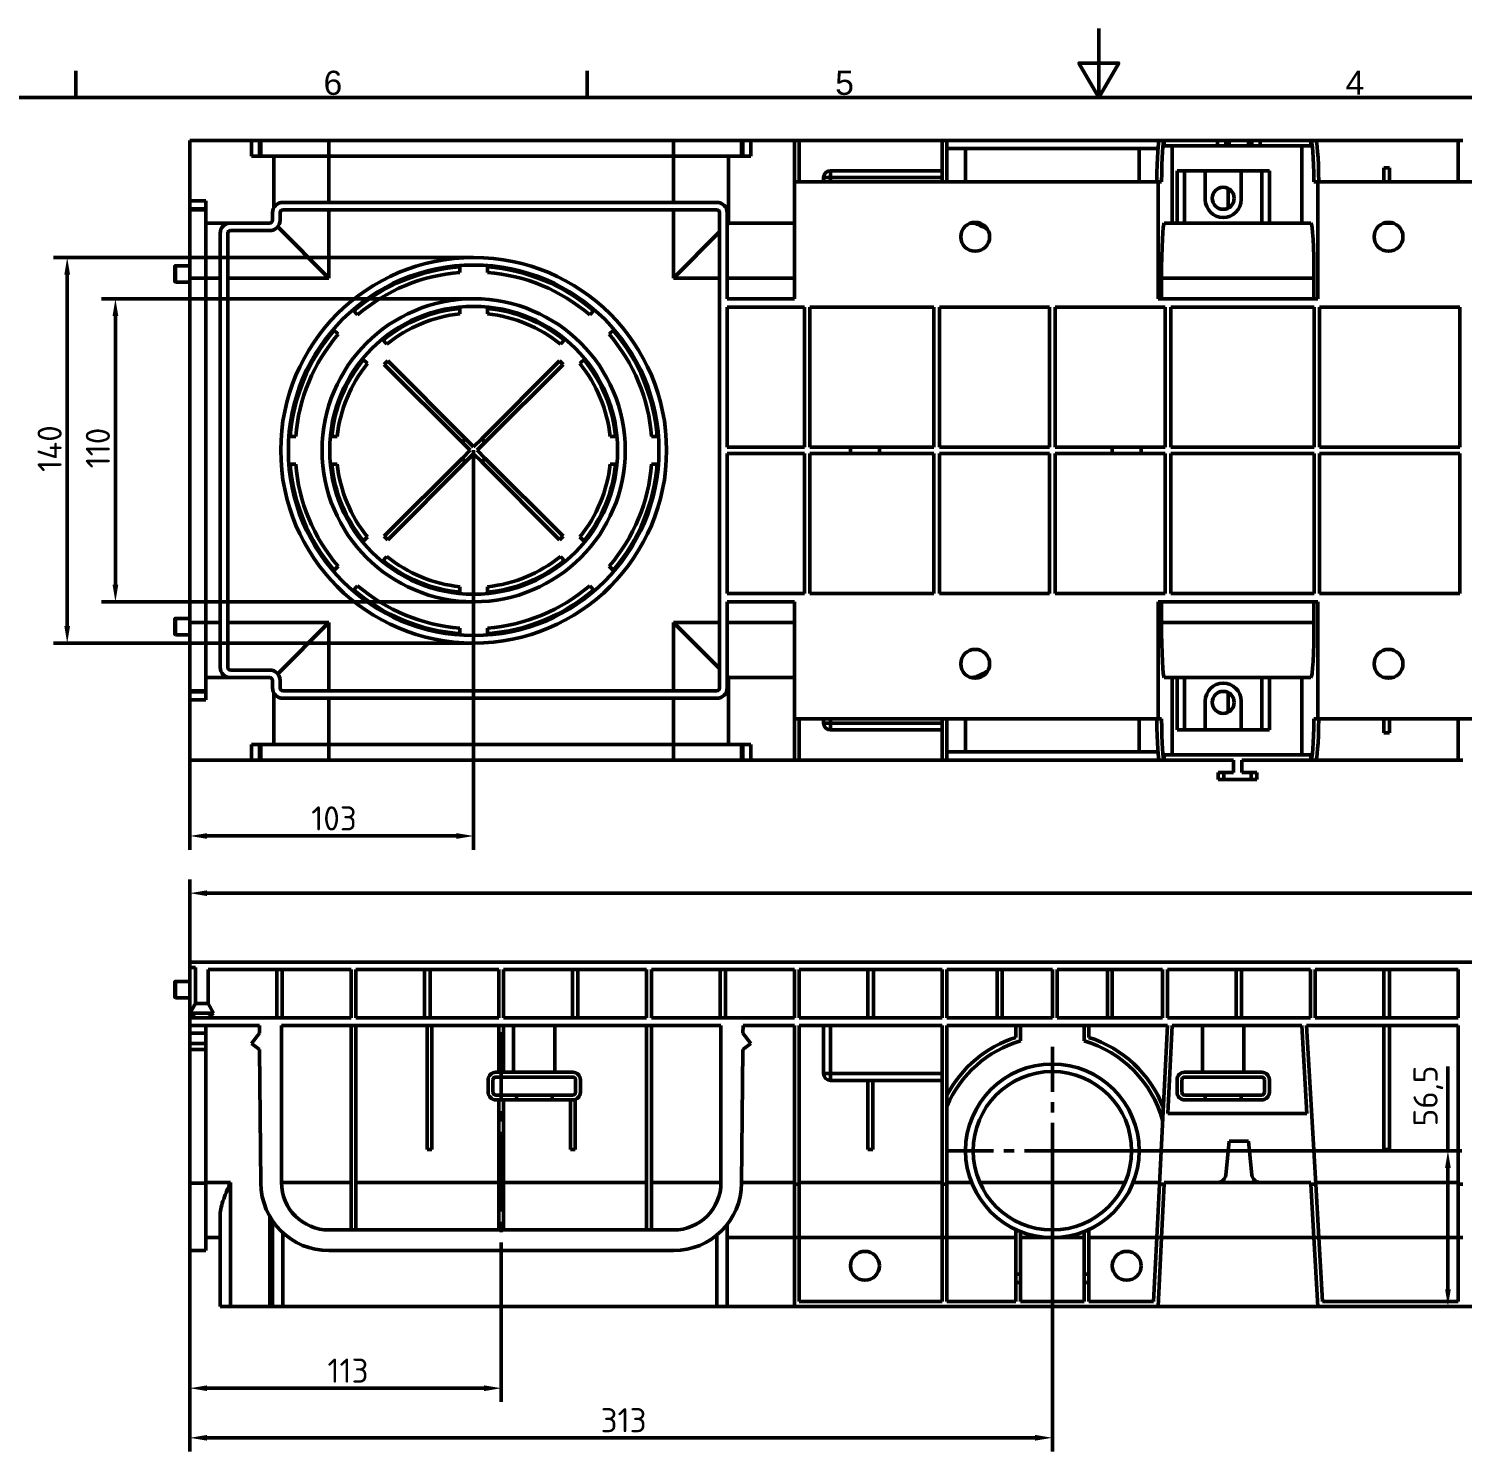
# Model space of a CAD drawing. Header units: millimetres. Extents: x 0 to 1485, y 0 to 1050.
# Drawn here: x 354 to 874, y 533 to 1050 of the extents above; entities that cross this region are included whole.
import ezdxf

# ---------------------------------------------------------------- set-up
doc = ezdxf.new("R2010")
doc.units = ezdxf.units.MM
doc.header["$LTSCALE"] = 2.5
doc.layers.get('0').update_dxf_attribs({"lineweight": 50})
doc.layers.get('Defpoints').update_dxf_attribs({"lineweight": 50})
for name, color, linetype, lineweight in [('Bemaßung (ISO)', 7, 'Continuous', 50), ('Mittellinie (ISO)', 7, 'Continuous', 50), ('Mittelpunktmarkierung (ISO)', 7, 'Continuous', 50), ('Rahmen_0', 7, 'Continuous', 50), ('Rahmen_2', 7, 'Continuous', 50), ('Sichtbar (ISO)', 7, 'Continuous', 50), ('Sichtbar schmal (ISO)', 7, 'Continuous', 50)]:
    doc.layers.add(name, color=color, linetype=linetype, lineweight=lineweight)
doc.styles.add('Aktuell-DINNach Layer', font='arial.ttf')
doc.styles.add('TXT 3_5', font='isocpeur.ttf')
doc.dimstyles.new('Anrin Standard (DIN)', dxfattribs={"dimscale": 2.5, "dimtxt": 3.5, "dimasz": 2.5, "dimexe": 2, "dimexo": 0, "dimgap": 0.8, "dimtad": 1, "dimrnd": 1e-08, "dimtxsty": 'TXT 3_5', "dimcen": 0.09, "dimdle": 10, "dimclrd": 256, "dimclre": 256, "dimclrt": 7, "dimadec": 0, "dimazin": 2, "dimtfac": 0.714286, "dimtmove": 0, "dimatfit": 3, "dimfxl": 1, "dimtolj": 1, "dimlwd": -1, "dimlwe": -1, "dimarcsym": 0})

# ---------------------------------------------------------------- blocks, each defined once
blk = doc.blocks.new('Ränder Standardrahmen')
at = {"layer": 'Rahmen_0'}
for p, q in [((148.5, 410), (148.5, 413.9)), ((222.75, 410), (222.75, 413.9))]:
    blk.add_line(p, q, dxfattribs=at)
at = {"layer": 'Rahmen_0', "flags": 128}
for points in [[(297, 420), (297, 410), (294.11, 415), (299.89, 415), (297, 410)], [(10, 10), (10, 410), (584, 410), (584, 10), (10, 10)]]:
    blk.add_lwpolyline(points, dxfattribs=at)
at = {"layer": 'Rahmen_2', "char_height": 3.5, "attachment_point": 7, "style": 'Aktuell-DINNach Layer'}
for s, insert in [('6', (184.46, 410.34)), ('5', (258.73, 410.34)), ('4', (332.83, 410.4))]:
    blk.add_mtext(s, dxfattribs=dict(at, insert=insert))
blk = doc.blocks.new('*D22')
at = {"layer": 'Bemaßung (ISO)', "transparency": 16777216}
for p, q in [((725.63, 642.68), (725.63, 533.51)), ((412.63, 630.97), (412.63, 533.51)), ((719.38, 538.51), (418.88, 538.51))]:
    blk.add_line(p, q, dxfattribs=at)
for points in [[(418.88, 539.55), (418.88, 537.47), (412.63, 538.51)], [(719.38, 539.55), (719.38, 537.47), (725.63, 538.51)]]:
    blk.add_solid(points, dxfattribs=at)
at = {"layer": 'Defpoints', "color": 0, "transparency": 16777216}
for p in [(725.63, 642.68), (412.63, 630.97), (412.63, 538.51)]:
    blk.add_point(p, dxfattribs=at)
at = {"layer": 'Bemaßung (ISO)', "color": 7, "transparency": 16777216, "insert": (561.69, 549.26), "char_height": 8.75, "attachment_point": 1, "style": 'TXT 3_5'}
blk.add_mtext('\\A1;313', dxfattribs=at)
blk = doc.blocks.new('*D23')
at = {"layer": 'Bemaßung (ISO)', "transparency": 16777216}
for p, q in [((412.63, 606.43), (412.63, 551.5)), ((525.63, 599), (525.63, 551.5)), ((519.38, 556.5), (418.88, 556.5))]:
    blk.add_line(p, q, dxfattribs=at)
for points in [[(418.88, 557.54), (418.88, 555.46), (412.63, 556.5)], [(519.38, 557.54), (519.38, 555.46), (525.63, 556.5)]]:
    blk.add_solid(points, dxfattribs=at)
at = {"layer": 'Defpoints', "color": 0, "transparency": 16777216}
for p in [(412.63, 606.43), (525.63, 599), (412.63, 556.5)]:
    blk.add_point(p, dxfattribs=at)
at = {"layer": 'Bemaßung (ISO)', "color": 7, "transparency": 16777216, "insert": (462.57, 567.25), "char_height": 8.75, "attachment_point": 1, "style": 'TXT 3_5'}
blk.add_mtext('\\A1;113', dxfattribs=at)
blk = doc.blocks.new('*D24')
at = {"layer": 'Bemaßung (ISO)', "transparency": 16777216}
for p, q in [((515.63, 896.95), (515.63, 751.95)), ((412.63, 834.45), (412.63, 751.95)), ((509.38, 756.95), (418.88, 756.95))]:
    blk.add_line(p, q, dxfattribs=at)
for points in [[(418.88, 757.99), (418.88, 755.91), (412.63, 756.95)], [(509.38, 757.99), (509.38, 755.91), (515.63, 756.95)]]:
    blk.add_solid(points, dxfattribs=at)
at = {"layer": 'Defpoints', "color": 0, "transparency": 16777216}
for p in [(515.63, 896.95), (412.63, 834.45), (412.63, 756.95)]:
    blk.add_point(p, dxfattribs=at)
at = {"layer": 'Bemaßung (ISO)', "color": 7, "transparency": 16777216, "insert": (456.69, 767.7), "char_height": 8.75, "attachment_point": 1, "style": 'TXT 3_5'}
blk.add_mtext('\\A1;103', dxfattribs=at)
blk = doc.blocks.new('*D25')
at = {"layer": 'Bemaßung (ISO)', "transparency": 16777216}
for p, q in [((515.63, 951.95), (380.63, 951.95)), ((385.63, 945.7), (385.63, 848.2)), ((515.63, 841.95), (380.63, 841.95))]:
    blk.add_line(p, q, dxfattribs=at)
for points in [[(384.59, 945.7), (386.67, 945.7), (385.63, 951.95)], [(384.59, 848.2), (386.67, 848.2), (385.63, 841.95)]]:
    blk.add_solid(points, dxfattribs=at)
at = {"layer": 'Defpoints', "color": 0, "transparency": 16777216}
for p in [(515.63, 951.95), (385.63, 841.95), (515.63, 841.95)]:
    blk.add_point(p, dxfattribs=at)
at = {"layer": 'Bemaßung (ISO)', "color": 7, "transparency": 16777216, "insert": (374.88, 890.39), "char_height": 8.75, "attachment_point": 1, "rotation": 90, "style": 'TXT 3_5'}
blk.add_mtext('\\A1;110', dxfattribs=at)
blk = doc.blocks.new('*D26')
at = {"layer": 'Bemaßung (ISO)', "transparency": 16777216}
for p, q in [((515.63, 966.95), (363.13, 966.95)), ((368.13, 960.7), (368.13, 833.2)), ((515.63, 826.95), (363.13, 826.95))]:
    blk.add_line(p, q, dxfattribs=at)
for points in [[(367.09, 960.7), (369.17, 960.7), (368.13, 966.95)], [(367.09, 833.2), (369.17, 833.2), (368.13, 826.95)]]:
    blk.add_solid(points, dxfattribs=at)
at = {"layer": 'Defpoints', "color": 0, "transparency": 16777216}
for p in [(515.63, 966.95), (368.13, 826.95), (515.63, 826.95)]:
    blk.add_point(p, dxfattribs=at)
at = {"layer": 'Bemaßung (ISO)', "color": 7, "transparency": 16777216, "insert": (357.38, 889.08), "char_height": 8.75, "attachment_point": 1, "rotation": 90, "style": 'TXT 3_5'}
blk.add_mtext('\\A1;140', dxfattribs=at)
blk = doc.blocks.new('*D27')
at = {"layer": 'Bemaßung (ISO)', "transparency": 16777216}
for p, q in [((869.19, 642.68), (869.19, 673.23)), ((725.63, 642.68), (874.19, 642.68)), ((869.19, 592.43), (869.19, 636.43)), ((822.01, 586.18), (874.19, 586.18))]:
    blk.add_line(p, q, dxfattribs=at)
for points in [[(868.15, 636.43), (870.23, 636.43), (869.19, 642.68)], [(868.15, 592.43), (870.23, 592.43), (869.19, 586.18)]]:
    blk.add_solid(points, dxfattribs=at)
at = {"layer": 'Defpoints', "color": 0, "transparency": 16777216}
for p in [(725.63, 642.68), (822.01, 586.18), (869.19, 586.18)]:
    blk.add_point(p, dxfattribs=at)
at = {"layer": 'Bemaßung (ISO)', "color": 7, "transparency": 16777216, "insert": (856.69, 651.55), "char_height": 8.75, "attachment_point": 1, "rotation": 90, "style": 'TXT 3_5'}
blk.add_mtext('\\A1;56,5', dxfattribs=at)
blk = doc.blocks.new('*D32')
at = {"layer": 'Bemaßung (ISO)', "transparency": 16777216}
for p, q in [((412.63, 711.18), (412.63, 741.18)), ((1412.63, 711.18), (1412.63, 741.18)), ((1406.38, 736.18), (418.88, 736.18))]:
    blk.add_line(p, q, dxfattribs=at)
for points in [[(418.88, 737.23), (418.88, 735.14), (412.63, 736.18)], [(1406.38, 737.23), (1406.38, 735.14), (1412.63, 736.18)]]:
    blk.add_solid(points, dxfattribs=at)
at = {"layer": 'Defpoints', "color": 0, "transparency": 16777216}
for p in [(412.63, 736.18), (412.63, 711.18), (1412.63, 711.18)]:
    blk.add_point(p, dxfattribs=at)
at = {"layer": 'Bemaßung (ISO)', "color": 7, "transparency": 16777216, "insert": (902.13, 746.93), "char_height": 8.75, "attachment_point": 1, "style": 'TXT 3_5'}
blk.add_mtext('\\A1;1000', dxfattribs=at)

msp = doc.modelspace()

# ---------------------------------------------------------------- linework, layer by layer
at = {"layer": 'Mittellinie (ISO)', "linetype": 'Continuous'}
for p, q in [((525.632, 679.435), (525.632, 685.685)), ((525.632, 660.826), (525.632, 679.435)), ((525.632, 653.326), (525.632, 657.076)), ((525.632, 630.968), (525.632, 649.576)), ((525.632, 620.609), (525.632, 630.968)), ((525.632, 613.109), (525.632, 616.859)), ((525.632, 599), (525.632, 609.359))]:
    msp.add_line(p, q, dxfattribs=at)
at = {"layer": 'Mittelpunktmarkierung (ISO)', "linetype": 'Continuous'}
for p, q in [((725.632, 664.06), (725.632, 680.435)), ((725.632, 656.56), (725.632, 660.31)), ((725.632, 642.685), (725.632, 652.81)), ((704.257, 642.685), (687.882, 642.685)), ((711.757, 642.685), (708.007, 642.685)), ((725.632, 642.685), (715.507, 642.685)), ((725.632, 642.685), (735.757, 642.685)), ((725.632, 642.685), (725.632, 632.56)), ((739.507, 642.685), (743.257, 642.685)), ((747.007, 642.685), (763.382, 642.685)), ((725.632, 628.81), (725.632, 625.06)), ((725.632, 621.31), (725.632, 604.935))]:
    msp.add_line(p, q, dxfattribs=at)
at = {"layer": 'Sichtbar (ISO)'}
for p, q in [((412.632, 987.555), (412.632, 1009.451)), ((412.632, 1009.451), (435.028, 1009.451)), ((435.028, 1009.451), (437.959, 1009.451)), ((435.028, 1009.451), (435.028, 1003.701)), ((437.959, 1009.451), (437.959, 1003.701)), ((437.959, 1009.451), (438.383, 1009.451)), ((463.132, 1009.451), (438.383, 1009.451)), ((463.132, 1009.451), (588.132, 1009.451)), ((612.881, 1009.451), (588.132, 1009.451)), ((612.881, 1009.451), (613.306, 1009.451)), ((616.237, 1009.451), (613.306, 1009.451)), ((613.306, 1003.701), (613.306, 1009.451)), ((616.237, 1009.451), (632.007, 1009.451)), ((616.237, 1009.451), (616.237, 1003.701)), ((633.757, 1009.451), (632.007, 1009.451)), ((632.007, 1009.451), (632.007, 994.451)), ((633.757, 1009.451), (685.632, 1009.451)), ((633.757, 994.451), (633.757, 1009.451)), ((687.382, 1009.451), (685.632, 1009.451)), ((685.632, 1009.451), (685.632, 994.451)), ((687.382, 1009.451), (764.485, 1009.451)), ((687.382, 994.451), (687.382, 1009.451)), ((766.237, 1009.451), (764.485, 1009.451)), ((766.269, 1009.451), (766.237, 1009.451)), ((785.605, 1009.451), (766.269, 1009.451)), ((766.269, 1007.451), (766.269, 1009.451)), ((785.605, 1009.451), (788.59, 1009.451)), ((788.59, 1009.451), (789.82, 1009.451)), ((789.82, 1009.451), (796.82, 1009.451)), ((789.82, 1009.451), (789.82, 1007.451)), ((796.82, 1009.451), (798.05, 1009.451)), ((796.82, 1009.451), (796.82, 1007.451)), ((798.05, 1009.451), (801.035, 1009.451)), ((819.416, 1009.451), (801.035, 1009.451)), ((819.416, 1009.451), (819.453, 1009.451)), ((819.416, 1009.451), (819.416, 1007.451)), ((821.206, 1009.451), (819.453, 1009.451)), ((821.206, 1009.451), (872.882, 1009.451)), ((874.632, 1009.451), (872.882, 1009.451)), ((872.882, 1009.451), (872.882, 994.451)), ((694.132, 1006.451), (687.382, 1006.451)), ((694.132, 1006.451), (757.132, 1006.451)), ((694.132, 1006.451), (694.132, 994.451)), ((763.955, 1006.451), (757.132, 1006.451)), ((757.132, 1006.451), (757.132, 994.451)), ((785.605, 1007.451), (766.269, 1007.451)), ((769.134, 1007.451), (769.134, 979.451)), ((788.59, 1007.451), (785.605, 1007.451)), ((789.82, 1007.451), (788.59, 1007.451)), ((796.82, 1007.451), (789.82, 1007.451)), ((798.05, 1007.451), (796.82, 1007.451)), ((801.035, 1007.451), (798.05, 1007.451)), ((819.416, 1007.451), (801.035, 1007.451)), ((816.134, 979.451), (816.134, 1007.451)), ((437.959, 1003.701), (435.028, 1003.701)), ((438.383, 1003.701), (437.959, 1003.701)), ((438.383, 1003.701), (463.132, 1003.701)), ((443.132, 1003.701), (443.132, 985.071)), ((588.132, 1003.701), (463.132, 1003.701)), ((588.132, 1003.701), (612.881, 1003.701)), ((608.132, 1003.701), (608.132, 979.451)), ((613.306, 1003.701), (612.881, 1003.701)), ((616.237, 1003.701), (613.306, 1003.701)), ((845.945, 999.451), (847.945, 999.451)), ((845.945, 999.451), (845.945, 994.451)), ((847.945, 994.451), (847.945, 999.451)), ((632.007, 994.451), (632.007, 951.951)), ((764.007, 994.451), (632.007, 994.451)), ((642.632, 995.951), (642.632, 994.451)), ((685.632, 998.451), (645.132, 998.451)), ((764.007, 994.451), (764.007, 951.951)), ((765.264, 994.451), (764.007, 994.451)), ((770.882, 998.451), (770.882, 979.451)), ((773.632, 998.451), (770.882, 998.451)), ((773.632, 998.451), (781.132, 998.451)), ((781.132, 987.951), (781.132, 998.451)), ((781.132, 998.451), (794.132, 998.451)), ((794.132, 998.451), (794.132, 987.951)), ((794.132, 998.451), (801.632, 998.451)), ((804.382, 998.451), (801.632, 998.451)), ((804.382, 998.451), (804.382, 979.451)), ((822.007, 994.451), (820.568, 994.451)), ((822.007, 994.451), (822.007, 951.951)), ((1136.007, 994.451), (822.007, 994.451)), ((789.458, 984.892), (789.458, 992.01)), ((412.632, 984.624), (412.632, 987.555)), ((412.632, 987.555), (418.382, 987.555)), ((418.382, 984.624), (412.632, 984.624)), ((412.632, 984.199), (412.632, 984.624)), ((412.632, 984.199), (412.632, 959.451)), ((418.382, 987.555), (418.382, 984.624)), ((418.382, 984.624), (418.382, 984.199)), ((418.382, 959.451), (418.382, 984.199)), ((446.382, 986.951), (603.882, 986.951)), ((446.382, 984.201), (603.882, 984.201)), ((418.382, 979.451), (427.382, 979.451)), ((427.382, 979.451), (441.632, 979.451)), ((442.632, 980.451), (442.632, 983.201)), ((445.382, 980.451), (445.382, 983.201)), ((604.882, 983.201), (604.882, 810.701)), ((607.632, 983.201), (607.632, 951.951)), ((607.632, 978.951), (608.132, 979.451)), ((608.132, 979.451), (632.007, 979.451)), ((696.031, 979.451), (696.306, 979.451)), ((766.269, 979.451), (819.416, 979.451)), ((846.031, 979.451), (849.233, 979.451)), ((847.945, 979.451), (847.945, 979.691)), ((423.632, 818.201), (423.632, 975.701)), ((426.382, 818.201), (426.382, 975.701)), ((427.382, 976.701), (441.632, 976.701)), ((444.522, 978.061), (463.132, 959.451)), ((588.132, 959.451), (604.882, 976.201)), ((407.132, 958.226), (407.132, 963.676)), ((412.632, 963.926), (407.382, 963.926)), ((510.632, 964.014), (510.632, 961.507)), ((520.632, 961.507), (520.632, 964.014)), ((412.632, 957.976), (407.382, 957.976)), ((412.632, 834.451), (412.632, 959.451)), ((418.382, 959.451), (418.382, 834.451)), ((765.264, 959.451), (765.264, 951.951)), ((820.568, 951.951), (820.568, 959.451)), ((473.519, 946.135), (471.746, 947.907)), ((510.632, 948.961), (510.632, 946.449)), ((520.632, 946.449), (520.632, 948.961)), ((559.518, 947.907), (557.745, 946.135)), ((607.632, 951.951), (632.007, 951.951)), ((635.632, 948.951), (607.632, 948.951)), ((607.632, 948.951), (607.632, 898.076)), ((635.632, 898.076), (635.632, 948.951)), ((637.632, 948.951), (637.632, 898.076)), ((682.632, 948.951), (637.632, 948.951)), ((682.632, 898.076), (682.632, 948.951)), ((684.632, 948.951), (684.632, 898.076)), ((724.632, 948.951), (684.632, 948.951)), ((724.632, 898.076), (724.632, 948.951)), ((726.632, 948.951), (726.632, 898.076)), ((766.632, 948.951), (726.632, 948.951)), ((764.007, 951.951), (822.007, 951.951)), ((766.632, 898.076), (766.632, 948.951)), ((768.632, 948.951), (768.632, 898.076)), ((820.632, 948.951), (768.632, 948.951)), ((820.632, 898.076), (820.632, 948.951)), ((822.632, 948.951), (822.632, 898.076)), ((873.519, 948.951), (822.632, 948.951)), ((873.519, 948.951), (873.519, 898.076)), ((464.675, 940.836), (466.448, 939.064)), ((484.167, 935.487), (482.391, 937.263)), ((548.873, 937.263), (547.097, 935.487)), ((564.816, 939.064), (566.589, 940.836)), ((475.32, 930.192), (477.096, 928.416)), ((483.194, 928.152), (484.431, 929.389)), ((511.478, 899.867), (483.194, 928.152)), ((484.431, 929.389), (512.715, 901.105)), ((518.549, 901.105), (546.833, 929.389)), ((548.071, 928.152), (519.786, 899.867)), ((546.833, 929.389), (548.071, 928.152)), ((554.168, 928.416), (555.945, 930.192)), ((451.076, 901.951), (448.568, 901.951)), ((466.134, 901.951), (463.622, 901.951)), ((511.478, 899.867), (512.715, 901.105)), ((512.715, 901.105), (515.632, 898.188)), ((515.632, 898.188), (518.549, 901.105)), ((518.549, 901.105), (519.786, 899.867)), ((567.642, 901.951), (565.13, 901.951)), ((582.696, 901.951), (580.189, 901.951)), ((514.395, 896.951), (511.478, 899.867)), ((511.478, 894.034), (514.395, 896.951)), ((515.632, 895.713), (512.715, 892.796)), ((518.549, 892.796), (515.632, 895.713)), ((519.786, 899.867), (516.87, 896.951)), ((516.87, 896.951), (519.786, 894.034)), ((607.632, 898.076), (635.632, 898.076)), ((635.632, 895.826), (607.632, 895.826)), ((607.632, 895.826), (607.632, 844.951)), ((635.632, 844.951), (635.632, 895.826)), ((637.632, 898.076), (652.382, 898.076)), ((652.382, 895.826), (637.632, 895.826)), ((637.632, 895.826), (637.632, 844.951)), ((652.382, 895.826), (652.382, 898.076)), ((652.382, 898.076), (662.882, 898.076)), ((662.882, 895.826), (652.382, 895.826)), ((662.882, 898.076), (662.882, 895.826)), ((662.882, 898.076), (682.632, 898.076)), ((682.632, 895.826), (662.882, 895.826)), ((682.632, 844.951), (682.632, 895.826)), ((684.632, 898.076), (724.632, 898.076)), ((724.632, 895.826), (684.632, 895.826)), ((684.632, 895.826), (684.632, 844.951)), ((724.632, 844.951), (724.632, 895.826)), ((726.632, 898.076), (747.382, 898.076)), ((747.382, 895.826), (726.632, 895.826)), ((726.632, 895.826), (726.632, 844.951)), ((747.382, 895.826), (747.382, 898.076)), ((747.382, 898.076), (757.882, 898.076)), ((757.882, 895.826), (747.382, 895.826)), ((757.882, 898.076), (757.882, 895.826)), ((757.882, 898.076), (766.632, 898.076)), ((766.632, 895.826), (757.882, 895.826)), ((766.632, 844.951), (766.632, 895.826)), ((768.632, 898.076), (820.632, 898.076)), ((820.632, 895.826), (768.632, 895.826)), ((768.632, 895.826), (768.632, 844.951)), ((820.632, 844.951), (820.632, 895.826)), ((822.632, 898.076), (873.519, 898.076)), ((873.519, 895.826), (822.632, 895.826)), ((822.632, 895.826), (822.632, 844.951)), ((873.519, 895.826), (873.519, 844.951)), ((448.568, 891.951), (451.076, 891.951)), ((463.622, 891.951), (466.134, 891.951)), ((483.194, 865.75), (511.478, 894.034)), ((512.715, 892.796), (484.431, 864.512)), ((511.478, 894.034), (512.715, 892.796)), ((518.549, 892.796), (519.786, 894.034)), ((546.833, 864.512), (518.549, 892.796)), ((519.786, 894.034), (548.071, 865.75)), ((565.13, 891.951), (567.642, 891.951)), ((580.189, 891.951), (582.696, 891.951)), ((477.096, 865.486), (475.32, 863.709)), ((484.431, 864.512), (483.194, 865.75)), ((548.071, 865.75), (546.833, 864.512)), ((555.945, 863.709), (554.168, 865.486)), ((466.448, 854.838), (464.675, 853.065)), ((482.391, 856.638), (484.167, 858.415)), ((547.097, 858.415), (548.873, 856.638)), ((566.589, 853.065), (564.816, 854.838)), ((471.746, 845.994), (473.519, 847.767)), ((510.632, 847.453), (510.632, 844.94)), ((520.632, 844.94), (520.632, 847.453)), ((557.745, 847.767), (559.518, 845.994)), ((635.632, 844.951), (607.632, 844.951)), ((682.632, 844.951), (637.632, 844.951)), ((724.632, 844.951), (684.632, 844.951)), ((766.632, 844.951), (726.632, 844.951)), ((820.632, 844.951), (768.632, 844.951)), ((873.519, 844.951), (822.632, 844.951)), ((607.632, 841.951), (632.007, 841.951)), ((607.632, 841.951), (607.632, 810.701)), ((632.007, 799.451), (632.007, 841.951)), ((764.007, 799.451), (764.007, 841.951)), ((764.007, 841.951), (822.007, 841.951)), ((765.264, 841.951), (765.264, 834.451)), ((820.568, 834.451), (820.568, 841.951)), ((822.007, 799.451), (822.007, 841.951)), ((407.132, 830.226), (407.132, 835.676)), ((412.632, 835.926), (407.382, 835.926)), ((412.632, 834.451), (412.632, 809.702)), ((418.382, 809.702), (418.382, 834.451)), ((463.132, 834.451), (444.522, 815.84)), ((604.882, 817.701), (588.132, 834.451)), ((412.632, 829.976), (407.382, 829.976)), ((510.632, 832.394), (510.632, 829.887)), ((520.632, 829.887), (520.632, 832.394)), ((441.632, 817.201), (427.382, 817.201)), ((418.382, 814.451), (427.382, 814.451)), ((441.632, 814.451), (427.382, 814.451)), ((442.632, 810.701), (442.632, 813.451)), ((445.382, 810.701), (445.382, 813.451)), ((608.132, 814.451), (607.632, 814.951)), ((608.132, 814.451), (632.007, 814.451)), ((608.132, 790.201), (608.132, 814.451)), ((696.031, 814.451), (696.306, 814.451)), ((766.269, 814.451), (819.416, 814.451)), ((769.134, 814.451), (769.134, 786.451)), ((770.882, 795.451), (770.882, 814.451)), ((804.382, 795.451), (804.382, 814.451)), ((816.134, 786.451), (816.134, 814.451)), ((846.031, 814.451), (849.233, 814.451)), ((847.945, 814.451), (847.945, 814.21)), ((412.632, 809.277), (412.632, 809.702)), ((412.632, 806.346), (412.632, 809.277)), ((412.632, 809.277), (418.382, 809.277)), ((418.382, 809.702), (418.382, 809.277)), ((418.382, 809.277), (418.382, 806.346)), ((443.132, 790.201), (443.132, 808.83)), ((603.882, 809.701), (446.382, 809.701)), ((603.882, 806.951), (446.382, 806.951)), ((789.458, 801.892), (789.458, 809.01)), ((412.632, 784.451), (412.632, 806.346)), ((412.632, 806.346), (418.382, 806.346)), ((781.132, 795.451), (781.132, 805.951)), ((794.132, 805.951), (794.132, 795.451)), ((632.007, 799.451), (764.007, 799.451)), ((632.007, 799.451), (632.007, 784.451)), ((633.757, 784.451), (633.757, 799.451)), ((642.632, 799.451), (642.632, 797.951)), ((685.632, 799.451), (685.632, 784.451)), ((687.382, 784.451), (687.382, 799.451)), ((694.132, 799.451), (694.132, 787.451)), ((757.132, 799.451), (757.132, 787.451)), ((764.007, 799.451), (765.264, 799.451)), ((820.568, 799.451), (822.007, 799.451)), ((822.007, 799.451), (1136.007, 799.451)), ((845.945, 794.451), (845.945, 799.451)), ((847.945, 799.451), (847.945, 794.451)), ((872.882, 799.451), (872.882, 784.451)), ((645.132, 795.451), (685.632, 795.451)), ((773.632, 795.451), (770.882, 795.451)), ((773.632, 795.451), (781.132, 795.451)), ((781.132, 795.451), (794.132, 795.451)), ((794.132, 795.451), (801.632, 795.451)), ((804.382, 795.451), (801.632, 795.451)), ((847.945, 794.451), (845.945, 794.451)), ((437.959, 790.201), (435.028, 790.201)), ((435.028, 784.451), (435.028, 790.201)), ((437.959, 784.451), (437.959, 790.201)), ((438.383, 790.201), (437.959, 790.201)), ((438.383, 790.201), (463.132, 790.201)), ((588.132, 790.201), (463.132, 790.201)), ((588.132, 790.201), (612.881, 790.201)), ((613.306, 790.201), (612.881, 790.201)), ((616.237, 790.201), (613.306, 790.201)), ((613.306, 790.201), (613.306, 784.451)), ((616.237, 784.451), (616.237, 790.201)), ((687.382, 787.451), (694.132, 787.451)), ((757.132, 787.451), (694.132, 787.451)), ((757.132, 787.451), (763.955, 787.451)), ((766.269, 786.451), (819.416, 786.451)), ((766.269, 784.451), (766.269, 786.451)), ((819.416, 786.451), (819.416, 784.451)), ((412.632, 784.451), (435.028, 784.451)), ((435.028, 784.451), (437.959, 784.451)), ((437.959, 784.451), (438.383, 784.451)), ((463.132, 784.451), (438.383, 784.451)), ((463.132, 784.451), (588.132, 784.451)), ((612.881, 784.451), (588.132, 784.451)), ((612.881, 784.451), (613.306, 784.451)), ((616.237, 784.451), (613.306, 784.451)), ((616.237, 784.451), (632.007, 784.451)), ((632.007, 784.451), (633.757, 784.451)), ((633.757, 784.451), (685.632, 784.451)), ((685.632, 784.451), (687.382, 784.451)), ((687.382, 784.451), (764.485, 784.451)), ((764.485, 784.451), (766.237, 784.451)), ((766.269, 784.451), (766.237, 784.451)), ((766.269, 784.451), (791.343, 784.451)), ((791.343, 779.951), (791.343, 784.451)), ((794.343, 784.451), (819.416, 784.451)), ((794.343, 779.951), (794.343, 784.451)), ((819.416, 784.451), (819.453, 784.451)), ((819.453, 784.451), (821.206, 784.451)), ((821.206, 784.451), (872.882, 784.451)), ((872.882, 784.451), (874.632, 784.451)), ((785.843, 779.951), (787.843, 779.951)), ((785.843, 777.451), (785.843, 779.951)), ((787.843, 777.451), (785.843, 777.451)), ((787.843, 779.951), (791.343, 779.951)), ((787.843, 777.451), (787.843, 779.951)), ((797.843, 777.451), (787.843, 777.451)), ((794.343, 779.951), (797.843, 779.951)), ((797.843, 779.951), (799.843, 779.951)), ((797.843, 777.451), (797.843, 779.951)), ((799.843, 777.451), (797.843, 777.451)), ((799.843, 777.451), (799.843, 779.951)), ((412.632, 709.185), (412.632, 711.185)), ((1412.632, 711.185), (412.632, 711.185)), ((412.632, 709.185), (414.632, 709.185)), ((412.632, 692.685), (412.632, 709.185)), ((414.632, 709.185), (414.632, 696.185)), ((419.257, 696.185), (419.257, 708.435)), ((419.257, 708.435), (471.132, 708.435)), ((444.195, 690.935), (444.195, 708.435)), ((446.195, 708.435), (446.195, 690.935)), ((471.132, 708.435), (471.132, 690.935)), ((472.882, 690.935), (472.882, 708.435)), ((472.882, 708.435), (524.757, 708.435)), ((497.82, 690.935), (497.82, 708.435)), ((499.82, 708.435), (499.82, 690.935)), ((524.757, 708.435), (524.757, 690.935)), ((526.507, 690.935), (526.507, 708.435)), ((526.507, 708.435), (578.382, 708.435)), ((551.445, 690.935), (551.445, 708.435)), ((553.445, 708.435), (553.445, 690.935)), ((578.382, 708.435), (578.382, 690.935)), ((580.132, 690.935), (580.132, 708.435)), ((580.132, 708.435), (632.007, 708.435)), ((605.07, 690.935), (605.07, 708.435)), ((607.07, 708.435), (607.07, 690.935)), ((632.007, 708.435), (632.007, 690.935)), ((633.757, 690.935), (633.757, 708.435)), ((633.757, 708.435), (685.632, 708.435)), ((658.695, 690.935), (658.695, 708.435)), ((660.695, 708.435), (660.695, 690.935)), ((685.632, 708.435), (685.632, 690.935)), ((687.382, 690.935), (687.382, 708.435)), ((687.382, 708.435), (725.632, 708.435)), ((705.632, 690.935), (705.632, 708.435)), ((707.382, 708.435), (707.382, 690.935)), ((725.632, 708.435), (725.632, 690.935)), ((727.382, 690.935), (727.382, 708.435)), ((727.382, 708.435), (765.632, 708.435)), ((745.632, 690.935), (745.632, 708.435)), ((747.382, 708.435), (747.382, 690.935)), ((765.632, 708.435), (765.632, 690.935)), ((767.382, 690.935), (767.382, 708.435)), ((767.382, 708.435), (819.257, 708.435)), ((792.32, 690.935), (792.32, 708.435)), ((794.32, 708.435), (794.32, 690.935)), ((819.257, 708.435), (819.257, 690.935)), ((821.007, 690.935), (821.007, 708.435)), ((821.007, 708.435), (872.882, 708.435)), ((845.945, 690.935), (845.945, 708.435)), ((847.945, 708.435), (847.945, 690.935)), ((872.882, 708.435), (872.882, 690.935)), ((407.132, 698.46), (407.132, 703.91)), ((412.632, 704.16), (407.382, 704.16)), ((412.632, 698.21), (407.382, 698.21)), ((412.632, 692.685), (414.632, 696.185)), ((412.632, 692.685), (421.257, 692.685)), ((414.632, 690.935), (412.632, 692.685)), ((412.632, 690.935), (412.632, 692.685)), ((414.632, 696.185), (419.257, 696.185)), ((419.257, 696.185), (421.257, 692.685)), ((421.257, 692.685), (419.257, 690.935)), ((412.632, 688.185), (412.632, 690.935)), ((414.632, 690.935), (412.632, 690.935)), ((412.632, 688.185), (437.882, 688.185)), ((412.632, 685.435), (412.632, 688.185)), ((419.257, 690.935), (414.632, 690.935)), ((418.382, 688.185), (418.382, 685.435)), ((471.132, 690.935), (419.257, 690.935)), ((437.882, 688.185), (437.906, 685.435)), ((445.882, 688.185), (605.382, 688.185)), ((445.882, 688.185), (445.882, 631.185)), ((471.132, 688.185), (471.132, 613.935)), ((524.757, 690.935), (472.882, 690.935)), ((472.882, 613.935), (472.882, 688.185)), ((498.757, 643.185), (498.757, 688.185)), ((500.507, 688.185), (500.507, 643.185)), ((524.757, 688.185), (524.757, 671.185)), ((578.382, 690.935), (526.507, 690.935)), ((526.507, 671.185), (526.507, 688.185)), ((530.132, 671.185), (530.132, 688.185)), ((545.132, 671.185), (545.132, 688.185)), ((578.382, 688.185), (578.382, 613.935)), ((632.007, 690.935), (580.132, 690.935)), ((580.132, 613.935), (580.132, 688.185)), ((605.382, 631.185), (605.382, 688.185)), ((613.358, 685.435), (613.382, 688.185)), ((613.382, 688.185), (632.007, 688.185)), ((632.007, 630.549), (632.007, 688.185)), ((685.632, 690.935), (633.757, 690.935)), ((633.757, 688.185), (685.632, 688.185)), ((633.757, 688.185), (633.757, 630.549)), ((642.632, 688.185), (642.632, 670.685)), ((685.632, 630.549), (685.632, 688.185)), ((725.632, 690.935), (687.382, 690.935)), ((687.382, 688.185), (767.382, 688.185)), ((687.382, 688.185), (687.382, 630.549)), ((712.382, 683.855), (712.382, 688.185)), ((714.132, 688.185), (714.132, 682.559)), ((765.632, 690.935), (727.382, 690.935)), ((737.132, 682.559), (737.132, 688.185)), ((738.882, 688.185), (738.882, 683.855)), ((764.485, 630.549), (767.382, 688.185)), ((819.257, 690.935), (767.382, 690.935)), ((769.134, 688.185), (767.526, 656.185)), ((769.134, 688.185), (816.134, 688.185)), ((780.132, 671.185), (780.132, 688.185)), ((795.132, 671.185), (795.132, 688.185)), ((816.134, 688.185), (817.977, 656.185)), ((817.887, 688.185), (872.882, 688.185)), ((821.206, 630.549), (817.887, 688.185)), ((872.882, 690.935), (821.007, 690.935)), ((845.945, 688.185), (845.945, 643.185)), ((847.945, 643.185), (847.945, 688.185)), ((872.882, 688.185), (872.882, 630.549)), ((412.632, 681.685), (412.632, 685.435)), ((412.632, 685.435), (418.382, 685.435)), ((412.632, 679.435), (412.632, 681.685)), ((412.632, 681.685), (418.382, 681.685)), ((418.382, 685.435), (418.382, 681.685)), ((418.382, 681.685), (418.382, 679.435)), ((437.906, 685.435), (435.028, 681.685)), ((435.028, 681.685), (437.959, 679.435)), ((616.237, 681.685), (613.306, 679.435)), ((613.358, 685.435), (616.237, 681.685)), ((412.632, 630.968), (412.632, 679.435)), ((418.382, 679.435), (412.632, 679.435)), ((418.382, 679.435), (418.382, 630.968)), ((437.959, 679.435), (438.383, 630.968)), ((612.881, 630.968), (613.306, 679.435)), ((524.757, 671.185), (523.632, 671.185)), ((524.757, 671.185), (526.507, 671.185)), ((551.632, 671.185), (526.507, 671.185)), ((801.632, 671.185), (773.632, 671.185)), ((520.882, 668.435), (520.882, 663.935)), ((522.632, 663.935), (522.632, 668.435)), ((523.632, 669.435), (551.632, 669.435)), ((552.632, 668.435), (552.632, 663.935)), ((554.382, 663.935), (554.382, 668.435)), ((645.132, 668.185), (685.632, 668.185)), ((658.695, 668.185), (658.695, 643.185)), ((660.445, 668.185), (660.445, 643.185)), ((770.882, 668.435), (770.882, 663.935)), ((772.632, 663.935), (772.632, 668.435)), ((773.632, 669.435), (801.632, 669.435)), ((802.632, 668.435), (802.632, 663.935)), ((804.382, 663.935), (804.382, 668.435)), ((531.132, 662.935), (523.632, 662.935)), ((523.632, 661.185), (524.757, 661.185)), ((524.757, 661.185), (524.757, 613.935)), ((526.507, 661.185), (524.757, 661.185)), ((526.507, 661.185), (531.132, 661.185)), ((526.507, 613.935), (526.507, 661.185)), ((531.132, 662.935), (544.132, 662.935)), ((531.132, 661.185), (531.132, 662.935)), ((544.132, 661.185), (531.132, 661.185)), ((551.632, 662.935), (544.132, 662.935)), ((544.132, 662.935), (544.132, 661.185)), ((544.132, 661.185), (551.632, 661.185)), ((550.757, 643.185), (550.757, 661.185)), ((552.507, 661.327), (552.507, 643.185)), ((781.132, 662.935), (773.632, 662.935)), ((773.632, 661.185), (781.132, 661.185)), ((781.132, 662.935), (794.132, 662.935)), ((781.132, 661.185), (781.132, 662.935)), ((794.132, 661.185), (781.132, 661.185)), ((794.132, 662.935), (794.132, 661.185)), ((801.632, 662.935), (794.132, 662.935)), ((794.132, 661.185), (801.632, 661.185)), ((767.526, 656.185), (817.977, 656.185)), ((788.59, 633.886), (789.82, 646.185)), ((789.82, 646.185), (796.82, 646.185)), ((796.82, 646.185), (798.05, 633.886)), ((500.507, 643.185), (498.757, 643.185)), ((552.507, 643.185), (550.757, 643.185)), ((660.445, 643.185), (658.695, 643.185)), ((847.945, 643.185), (845.945, 643.185)), ((412.632, 630.968), (412.632, 606.435)), ((418.382, 606.435), (418.382, 630.968)), ((632.007, 630.549), (632.007, 611.185)), ((633.757, 611.185), (633.757, 630.549)), ((685.632, 630.549), (685.632, 611.185)), ((687.382, 611.185), (687.382, 630.549)), ((764.485, 630.549), (763.512, 611.185)), ((765.264, 611.185), (766.237, 630.549)), ((766.269, 631.185), (766.237, 630.549)), ((785.605, 631.185), (766.269, 631.185)), ((819.416, 631.185), (801.035, 631.185)), ((819.416, 631.185), (819.453, 630.549)), ((819.453, 630.549), (820.568, 611.185)), ((822.321, 611.185), (821.206, 630.549)), ((872.882, 630.549), (872.882, 611.185)), ((423.632, 586.185), (423.632, 619.525)), ((442.632, 586.185), (442.632, 617.317)), ((463.132, 613.935), (588.132, 613.935)), ((607.632, 586.185), (607.632, 615.943)), ((712.382, 597.935), (712.382, 614.107)), ((738.882, 614.107), (738.882, 597.935)), ((418.382, 611.185), (423.632, 611.185)), ((607.632, 611.185), (632.007, 611.185)), ((633.757, 611.185), (632.007, 611.185)), ((632.007, 586.185), (632.007, 611.185)), ((633.757, 611.185), (685.632, 611.185)), ((633.757, 611.185), (633.757, 587.935)), ((685.632, 587.935), (685.632, 611.185)), ((685.632, 611.185), (687.382, 611.185)), ((687.382, 611.185), (712.382, 611.185)), ((687.382, 611.185), (687.382, 587.935)), ((714.132, 613.359), (714.132, 597.935)), ((714.132, 611.185), (725.632, 611.185)), ((725.632, 611.185), (737.132, 611.185)), ((737.132, 597.935), (737.132, 613.359)), ((738.882, 611.185), (763.512, 611.185)), ((762.343, 587.935), (763.512, 611.185)), ((763.512, 611.185), (765.264, 611.185)), ((765.264, 611.185), (764.007, 586.185)), ((765.264, 611.185), (820.568, 611.185)), ((822.007, 586.185), (820.568, 611.185)), ((820.568, 611.185), (822.321, 611.185)), ((822.321, 611.185), (872.882, 611.185)), ((822.321, 611.185), (823.659, 587.935)), ((872.882, 611.185), (874.632, 611.185)), ((872.882, 587.935), (872.882, 611.185)), ((412.632, 606.435), (418.382, 606.435)), ((463.132, 606.435), (588.132, 606.435)), ((712.382, 594.935), (712.382, 597.935)), ((714.132, 597.935), (712.382, 597.935)), ((712.382, 587.935), (712.382, 594.935)), ((714.132, 597.935), (714.132, 594.935)), ((714.132, 594.935), (714.132, 587.935)), ((737.132, 594.935), (737.132, 597.935)), ((738.882, 597.935), (737.132, 597.935)), ((737.132, 594.935), (737.132, 587.935)), ((738.882, 597.935), (738.882, 594.935)), ((738.882, 587.935), (738.882, 594.935)), ((633.757, 587.935), (685.632, 587.935)), ((687.382, 587.935), (712.382, 587.935)), ((714.132, 587.935), (737.132, 587.935)), ((738.882, 587.935), (762.343, 587.935)), ((823.659, 587.935), (872.882, 587.935)), ((427.382, 586.185), (423.632, 586.185)), ((427.382, 586.185), (441.632, 586.185)), ((441.632, 586.185), (442.632, 586.185)), ((446.382, 586.185), (442.632, 586.185)), ((446.382, 586.185), (603.882, 586.185)), ((607.632, 586.185), (603.882, 586.185)), ((607.632, 586.185), (632.007, 586.185)), ((764.007, 586.185), (632.007, 586.185)), ((764.007, 586.185), (822.007, 586.185)), ((1136.007, 586.185), (822.007, 586.185))]:
    msp.add_line(p, q, dxfattribs=at)
for centre, radius in [((787.632, 988.451), 4), ((697.632, 974.451), 5.25), ((847.632, 974.451), 5.25), ((515.632, 896.951), 70), ((515.632, 896.951), 67.25), ((515.632, 896.951), 55), ((515.632, 896.951), 52.25), ((697.632, 819.451), 5.25), ((847.632, 819.451), 5.25), ((787.632, 805.451), 4), ((725.632, 642.685), 31.5), ((725.632, 642.685), 28.75), ((657.632, 600.935), 5.25), ((752.632, 600.935), 5.25)]:
    msp.add_circle(centre, radius, dxfattribs=at)
for centre, radius, start, end in [((645.132, 995.951), 2.5, 90, 180), ((446.382, 983.201), 3.75, 90, 180), ((446.382, 983.201), 1, 90, 180), ((603.882, 983.201), 3.75, 0, 90), ((603.882, 983.201), 1, 0, 90), ((787.632, 987.951), 6.5, 180, 0), ((427.382, 975.701), 3.75, 90, 180), ((441.632, 980.451), 1, 270, 0), ((441.632, 980.451), 3.75, 270, 0), ((427.382, 975.701), 1, 90, 180), ((407.382, 963.676), 0.25, 90, 180), ((515.632, 896.951), 66.75, 94.29584, 130.70416), ((515.632, 896.951), 66.75, 49.29584, 85.70416), ((407.382, 958.226), 0.25, 180, 270), ((515.632, 896.951), 64.75, 94.42879, 130.57121), ((515.632, 896.951), 64.75, 49.42879, 85.57121), ((515.632, 896.951), 51.75, 95.54447, 129.45553), ((515.632, 896.951), 51.75, 50.54447, 84.45553), ((515.632, 896.951), 49.75, 95.76811, 129.23189), ((515.632, 896.951), 49.75, 50.76811, 84.23189), ((515.632, 896.951), 66.75, 139.29584, 175.70416), ((515.632, 896.951), 64.75, 139.42879, 175.57121), ((515.632, 896.951), 64.75, 4.42879, 40.57121), ((515.632, 896.951), 66.75, 4.29584, 40.70416), ((515.632, 896.951), 51.75, 140.54447, 174.45553), ((515.632, 896.951), 49.75, 140.76811, 174.23189), ((515.632, 896.951), 49.75, 5.76811, 39.23189), ((515.632, 896.951), 51.75, 5.54447, 39.45553), ((515.632, 896.951), 66.75, 184.29584, 220.70416), ((515.632, 896.951), 64.75, 184.42879, 220.57121), ((515.632, 896.951), 51.75, 185.54447, 219.45553), ((515.632, 896.951), 49.75, 185.76811, 219.23189), ((515.632, 896.951), 49.75, 320.76811, 354.23189), ((515.632, 896.951), 51.75, 320.54447, 354.45553), ((515.632, 896.951), 64.75, 319.42879, 355.57121), ((515.632, 896.951), 66.75, 319.29584, 355.70416), ((515.632, 896.951), 51.75, 230.54447, 264.45553), ((515.632, 896.951), 49.75, 230.76811, 264.23189), ((515.632, 896.951), 49.75, 275.76811, 309.23189), ((515.632, 896.951), 51.75, 275.54447, 309.45553), ((515.632, 896.951), 66.75, 229.29584, 265.70416), ((515.632, 896.951), 64.75, 229.42879, 265.57121), ((515.632, 896.951), 64.75, 274.42879, 310.57121), ((515.632, 896.951), 66.75, 274.29584, 310.70416), ((407.382, 835.676), 0.25, 90, 180), ((407.382, 830.226), 0.25, 180, 270), ((427.382, 818.201), 3.75, 180, 270), ((427.382, 818.201), 1, 180, 270), ((441.632, 813.451), 3.75, 0, 90), ((441.632, 813.451), 1, 0, 90), ((787.632, 805.951), 6.5, 0, 180), ((446.382, 810.701), 3.75, 180, 270), ((446.382, 810.701), 1, 180, 270), ((603.882, 810.701), 3.75, 270, 0), ((603.882, 810.701), 1, 270, 0), ((645.132, 797.951), 2.5, 180, 270), ((407.382, 703.91), 0.25, 90, 180), ((407.382, 698.46), 0.25, 180, 270), ((725.632, 642.685), 43.25, 107.83991, 152.17692), ((725.632, 642.685), 41.5, 106.0877, 157.17393), ((725.632, 642.685), 41.5, 15.36976, 73.9123), ((725.632, 642.685), 43.25, 21.43873, 72.16009), ((523.632, 668.435), 2.75, 90, 180), ((551.632, 668.435), 2.75, 0, 90), ((773.632, 668.435), 2.75, 90, 180), ((801.632, 668.435), 2.75, 0, 90), ((523.632, 668.435), 1, 90, 180), ((551.632, 668.435), 1, 0, 90), ((645.132, 670.685), 2.5, 180, 270), ((773.632, 668.435), 1, 90, 180), ((801.632, 668.435), 1, 0, 90), ((523.632, 663.935), 2.75, 180, 270), ((523.632, 663.935), 1, 180, 270), ((551.632, 663.935), 2.75, 270, 0), ((551.632, 663.935), 1, 270, 0), ((773.632, 663.935), 2.75, 180, 270), ((773.632, 663.935), 1, 180, 270), ((801.632, 663.935), 1, 270, 0), ((801.632, 663.935), 2.75, 270, 0), ((463.132, 631.185), 24.75, 180.50163, 270), ((463.132, 631.185), 17.25, 180, 270), ((588.132, 631.185), 17.25, 270, 0), ((588.132, 631.185), 24.75, 270, 359.49837), ((785.605, 634.185), 3, 270, 354.28941), ((801.035, 634.185), 3, 185.71059, 270)]:
    msp.add_arc(centre, radius, start, end, dxfattribs=at)
for centre, major_axis, ratio, start_param, end_param in [((764.485, 989.451), (0, 20), 0.0502668, 0, 1.3181161), ((766.237, 989.451), (0, -20), 0.0502668, 3.1415927, 4.4597087), ((819.453, 989.451), (0, 20), 0.0575764, 4.9650692, 6.2831853), ((821.206, 989.451), (0, -20), 0.0575764, 1.8234766, 3.1415927), ((766.269, 959.451), (0, -20), 0.0502668, 3.1415927, 4.712389), ((819.416, 959.451), (0, 20), 0.0575764, 4.712389, 6.2831853), ((766.269, 834.451), (0, -20), 0.0502668, 4.712389, 6.2831853), ((819.416, 834.451), (0, 20), 0.0575764, 3.1415927, 4.712389), ((764.485, 804.451), (0, 20), 0.0502668, 1.8234766, 3.1415927), ((766.237, 804.451), (0, -20), 0.0502668, 4.9650692, 6.2831853), ((819.453, 804.451), (0, 20), 0.0575764, 3.1415927, 4.4597087), ((821.206, 804.451), (0, -20), 0.0575764, 0, 1.3181161)]:
    msp.add_ellipse(centre, major_axis=major_axis, ratio=ratio, start_param=start_param, end_param=end_param, dxfattribs=at)
for points, knots in [([(702.216, 977.012), (701.61, 977.379), (701.022, 977.717), (699.611, 978.469), (698.823, 978.831), (697.425, 979.323), (696.815, 979.451), (696.306, 979.451)], [3.0287707, 3.0287707, 3.0287707, 3.0287707, 3.3032373, 3.3032373, 3.7212317, 3.7212317, 4.1392261, 4.1392261, 4.1392261, 4.1392261]), ([(696.306, 814.451), (696.815, 814.451), (697.425, 814.579), (698.823, 815.07), (699.611, 815.433), (701.022, 816.184), (701.61, 816.522), (702.216, 816.889)], [10.247294, 10.247294, 10.247294, 10.247294, 10.6652884, 10.6652884, 11.0832828, 11.0832828, 11.3577494, 11.3577494, 11.3577494, 11.3577494]), ([(423.632, 619.525), (423.632, 620.378), (423.778, 621.285), (424.236, 623.178), (424.552, 624.164), (425.639, 627.176), (426.548, 629.259), (427.382, 631.185)], [2.6760367, 2.6760367, 2.6760367, 2.6760367, 2.9908344, 2.9908344, 3.3056321, 3.3056321, 3.9352275, 3.9352275, 3.9352275, 3.9352275])]:
    msp.add_open_spline(points, degree=3, knots=knots, dxfattribs=at)
at = {"layer": 'Sichtbar schmal (ISO)'}
for p, q in [((438.383, 1009.451), (438.383, 1003.701)), ((463.132, 1009.451), (463.132, 1003.701)), ((588.132, 1009.451), (588.132, 1003.701)), ((612.881, 1009.451), (612.881, 1003.701)), ((785.605, 1009.451), (785.605, 1007.451)), ((788.59, 1007.451), (788.59, 1009.451)), ((798.05, 1009.451), (798.05, 1007.451)), ((801.035, 1007.451), (801.035, 1009.451)), ((463.132, 1003.701), (463.132, 986.951)), ((588.132, 1003.701), (588.132, 986.951)), ((645.132, 995.951), (642.632, 995.951)), ((645.132, 998.451), (645.132, 995.951)), ((645.132, 995.951), (685.632, 995.951)), ((645.132, 994.451), (645.132, 995.951)), ((773.632, 998.451), (773.632, 979.451)), ((801.632, 998.451), (801.632, 979.451)), ((412.632, 984.199), (418.382, 984.199)), ((463.132, 984.201), (463.132, 959.451)), ((588.132, 984.201), (588.132, 959.451)), ((407.382, 963.926), (407.382, 957.976)), ((412.632, 959.451), (418.382, 959.451)), ((418.382, 959.451), (423.632, 959.451)), ((426.382, 959.451), (463.132, 959.451)), ((588.132, 959.451), (604.882, 959.451)), ((607.632, 959.451), (632.007, 959.451)), ((765.264, 959.451), (820.568, 959.451)), ((407.382, 835.926), (407.382, 829.976)), ((412.632, 834.451), (418.382, 834.451)), ((418.382, 834.451), (423.632, 834.451)), ((426.382, 834.451), (463.132, 834.451)), ((463.132, 809.701), (463.132, 834.451)), ((588.132, 834.451), (604.882, 834.451)), ((588.132, 809.701), (588.132, 834.451)), ((607.632, 834.451), (632.007, 834.451)), ((765.264, 834.451), (820.568, 834.451)), ((773.632, 795.451), (773.632, 814.451)), ((801.632, 795.451), (801.632, 814.451)), ((412.632, 809.702), (418.382, 809.702)), ((463.132, 790.201), (463.132, 806.951)), ((588.132, 790.201), (588.132, 806.951)), ((642.632, 797.951), (645.132, 797.951)), ((645.132, 797.951), (645.132, 799.451)), ((685.632, 797.951), (645.132, 797.951)), ((645.132, 797.951), (645.132, 795.451)), ((438.383, 784.451), (438.383, 790.201)), ((463.132, 784.451), (463.132, 790.201)), ((588.132, 784.451), (588.132, 790.201)), ((612.881, 784.451), (612.881, 790.201)), ((407.382, 704.16), (407.382, 698.21)), ((645.132, 670.685), (645.132, 688.185)), ((642.632, 670.685), (645.132, 670.685)), ((645.132, 670.685), (645.132, 668.185)), ((685.632, 670.685), (645.132, 670.685)), ((412.632, 630.968), (418.382, 630.968)), ((418.382, 631.185), (427.382, 631.185)), ((427.382, 586.185), (427.382, 631.185)), ((445.882, 631.185), (471.132, 631.185)), ((472.882, 631.185), (524.757, 631.185)), ((526.507, 631.185), (578.382, 631.185)), ((580.132, 631.185), (605.382, 631.185)), ((612.883, 631.185), (632.007, 631.185)), ((633.757, 630.549), (632.007, 630.549)), ((633.757, 631.185), (685.632, 631.185)), ((687.382, 630.549), (685.632, 630.549)), ((687.382, 631.185), (696.306, 631.185)), ((699.282, 631.185), (751.982, 631.185)), ((754.958, 631.185), (764.517, 631.185)), ((766.237, 630.549), (764.485, 630.549)), ((785.605, 631.185), (801.035, 631.185)), ((821.206, 630.549), (819.453, 630.549)), ((821.169, 631.185), (872.882, 631.185)), ((874.632, 630.549), (872.882, 630.549)), ((441.632, 618.924), (441.632, 586.185)), ((446.382, 586.185), (446.382, 612.964)), ((603.882, 586.185), (603.882, 612.093)), ((712.382, 594.935), (714.132, 594.935)), ((737.132, 594.935), (738.882, 594.935))]:
    msp.add_line(p, q, dxfattribs=at)

# ---------------------------------------------------------------- block references
at = {"xscale": 2.5, "yscale": 2.5, "zscale": 2.5}
msp.add_blockref('Ränder Standardrahmen', (0, 0), dxfattribs=at)

# ---------------------------------------------------------------- dimensions: what is measured, and where the dimension line sits
at = {"layer": 'Bemaßung (ISO)'}
for base, p1, p2, angle, override, picture, middle in [((368.132, 826.951), (515.632, 966.951), (515.632, 826.951), 90, {"dimgap": 0.8, "dimdec": 2, "dimtol": 0, "dimlim": 0, "dimtp": 0, "dimtm": 0, "dimtdec": 2, "dimtofl": 0, "dimatfit": 1}, '*D26', (368.132, 896.951)), ((385.632, 841.951), (515.632, 951.951), (515.632, 841.951), 90, {"dimgap": 0.8, "dimdec": 2, "dimtol": 0, "dimlim": 0, "dimtp": 0, "dimtm": 0, "dimtdec": 2, "dimtofl": 0, "dimatfit": 1}, '*D25', (385.632, 896.951)), ((412.632, 736.185), (1412.632, 711.185), (412.632, 711.185), 180, {"dimgap": 0.8, "dimdec": 2, "dimtol": 0, "dimlim": 0, "dimtp": 0, "dimtm": 0, "dimtdec": 2, "dimtofl": 0, "dimatfit": 1}, '*D32', (912.632, 736.185)), ((869.193, 586.185), (725.632, 642.685), (822.007, 586.185), 270, {"dimgap": 0.8, "dimdec": 2, "dimtol": 0, "dimlim": 0, "dimtp": 0, "dimtm": 0, "dimtdec": 2, "dimtofl": 0, "dimatfit": 2}, '*D27', (869.193, 661.39))]:
    dim = msp.add_linear_dim(base=base, p1=p1, p2=p2, angle=angle, dimstyle='Anrin Standard (DIN)', override=override, dxfattribs=at)
    dim.commit()
    dim.dimension.update_dxf_attribs({"geometry": picture, "text_midpoint": middle, "dimtype": 160})
for base, p1, p2, picture, middle in [((412.632, 756.951), (515.632, 896.951), (412.632, 834.451), '*D24', (464.132, 756.951)), ((412.632, 538.513), (725.632, 642.685), (412.632, 630.968), '*D22', (569.132, 538.513)), ((412.632, 556.5), (525.632, 599), (412.632, 606.435), '*D23', (469.132, 556.5))]:
    dim = msp.add_linear_dim(base=base, p1=p1, p2=p2, dimstyle='Anrin Standard (DIN)', override={"dimgap": 0.8, "dimdec": 2, "dimtol": 0, "dimlim": 0, "dimtp": 0, "dimtm": 0, "dimtdec": 2, "dimtofl": 0, "dimatfit": 1}, dxfattribs=at)
    dim.commit()
    dim.dimension.update_dxf_attribs({"geometry": picture, "text_midpoint": middle, "dimtype": 160})

doc.saveas('drawing.dxf')
